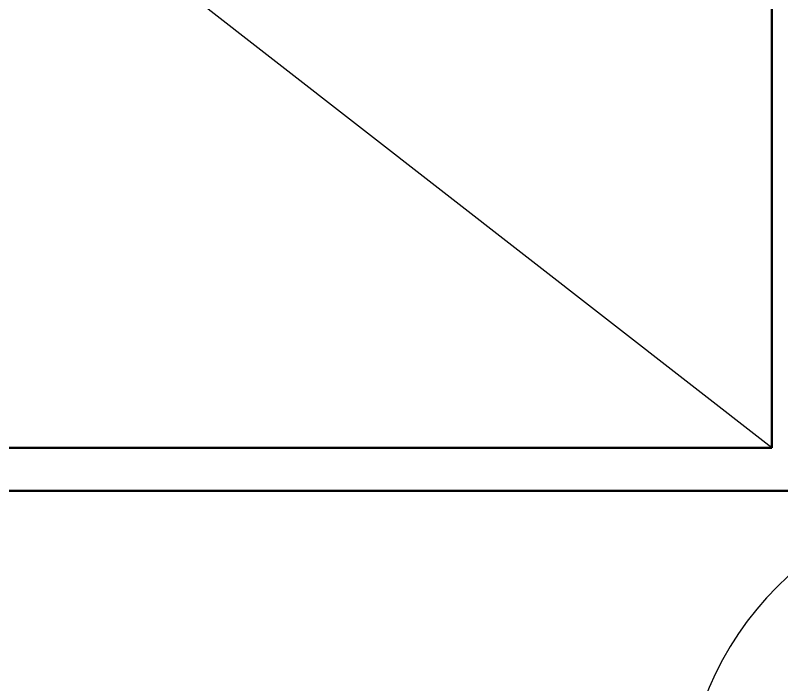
# Model space of a CAD drawing. Header units: millimetres. Extents: x -1379 to 1385823, y -4884429 to 548763.
# Drawn here: x 415459 to 417951, y -2335319 to -2333144 of the extents above; entities that cross this region are included whole.
import ezdxf

# ---------------------------------------------------------------- set-up
doc = ezdxf.new("R2010")
doc.units = ezdxf.units.MM
doc.layers.add('000 - CONCRETE_EX_BUILDING_MAIN_COLOR_1', color=7, linetype='Continuous')
for name, color, linetype, lineweight in [('_ _ A-DETL-OPENING', 7, 'Continuous', 25), ('A-DOOR-E', 7, 'Continuous', 35), ('A-FLOR-E', 7, 'Continuous', 35), ('WALL-E', 7, 'Continuous', 50)]:
    doc.layers.add(name, color=color, linetype=linetype, lineweight=lineweight)

# ---------------------------------------------------------------- blocks, each defined once
blk = doc.blocks.new('DPA_DR-SG-SW-HR - D4_1100x2150 mm-5618247-IV01 - LOWER ROOF LEVEL PLAN')
at = {"layer": '000 - CONCRETE_EX_BUILDING_MAIN_COLOR_1', "color": 7}
for p, q in [((472, 1106.35), (472, 76.35)), ((515, 1106.35), (472, 1106.35)), ((515, 76.35), (515, 1106.35)), ((-515, 76.35), (-550, 76.35)), ((-550, 76.35), (-550, -23.65)), ((-515, 33.35), (-515, 76.35)), ((472, 76.35), (515, 76.35)), ((515, 76.35), (515, 33.35)), ((550, 76.35), (515, 76.35)), ((550, -23.65), (550, 76.35)), ((-500, 33.35), (-515, 33.35)), ((-500, -23.65), (-500, 33.35)), ((515, 33.35), (500, 33.35)), ((500, 33.35), (500, -23.65)), ((-550, -23.65), (-500, -23.65)), ((500, -23.65), (550, -23.65))]:
    blk.add_line(p, q, dxfattribs=at)
at = {"layer": '000 - CONCRETE_EX_BUILDING_MAIN_COLOR_1', "color": 7, "lineweight": 35}
for p, q in [((-550, -23.65), (-550, 76.35)), ((-550, 76.35), (-515, 76.35)), ((-515, 76.35), (-515, 33.35)), ((515, 33.35), (515, 76.35)), ((515, 76.35), (550, 76.35)), ((550, 76.35), (550, -23.65)), ((-515, 33.35), (-500, 33.35)), ((-500, 33.35), (-500, -23.65)), ((500, -23.65), (500, 33.35)), ((500, 33.35), (515, 33.35)), ((-500, -23.65), (-550, -23.65)), ((550, -23.65), (500, -23.65))]:
    blk.add_line(p, q, dxfattribs=at)
at = {"layer": '000 - CONCRETE_EX_BUILDING_MAIN_COLOR_1', "color": 7}
blk.add_arc((515, 76.35), 1030, 90, 180, dxfattribs=at)
blk = doc.blocks.new('C-1-IV01_REV00_20260605-145550_LOPF_EX')
at = {"layer": '_ _ A-DETL-OPENING', "color": 7}
blk.add_line((15315, -5385), (10815, -1885), dxfattribs=at)
at = {"layer": 'A-FLOR-E', "color": 7}
for p, q in [((15315, -5385), (15315, -1885)), ((15315, -1885), (15315, -5385)), ((10815, -5385), (15315, -5385)), ((15315, -5385), (10815, -5385)), ((15455, -5525), (10675, -5525))]:
    blk.add_line(p, q, dxfattribs=at)
at = {"layer": 'WALL-E', "color": 7}
for p, q in [((15315, -1885), (15315, -5385)), ((15315, -5385), (15315, -1885)), ((15315, -5385), (10815, -5385)), ((10815, -5385), (15315, -5385)), ((15315, -5525), (10815, -5525)), ((10815, -5525), (15315, -5525)), ((15455, -5525), (15315, -5525)), ((15315, -5525), (15455, -5525))]:
    blk.add_line(p, q, dxfattribs=at)
at = {"layer": 'A-DOOR-E', "color": 7}
blk.add_blockref('DPA_DR-SG-SW-HR - D4_1100x2150 mm-5618247-IV01 - LOWER ROOF LEVEL PLAN', (15545, -6641.4), dxfattribs=at)

msp = doc.modelspace()

# ---------------------------------------------------------------- block references
at = {"color": 7}
msp.add_blockref('C-1-IV01_REV00_20260605-145550_LOPF_EX', (402604.3, -2329164.2), dxfattribs=at)

doc.saveas('drawing.dxf')
